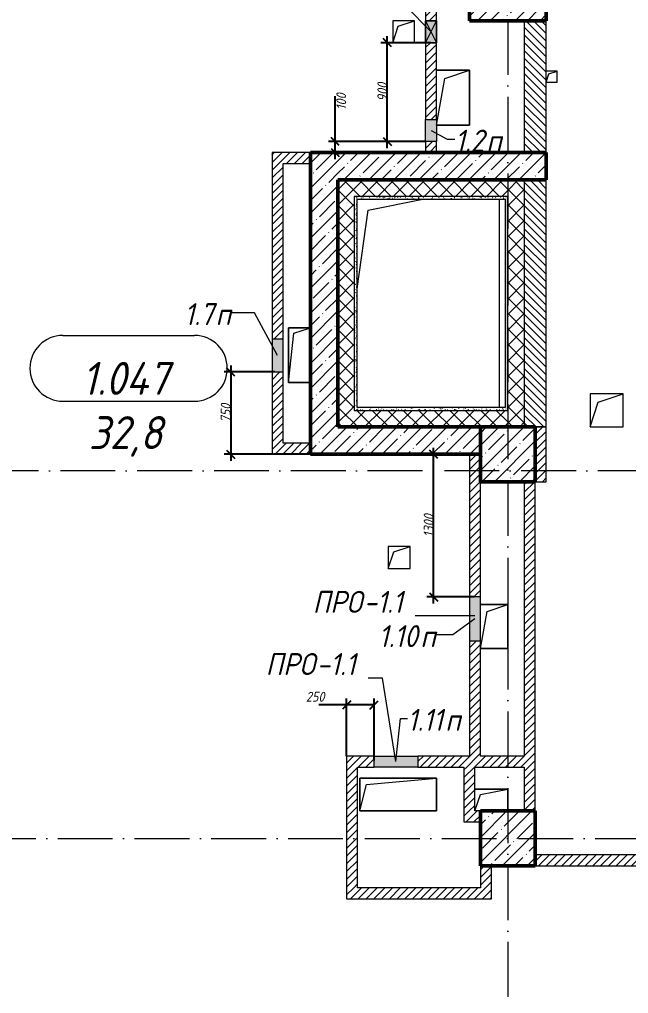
# Model space of a CAD drawing. Header units: millimetres. Extents: x -12989 to 629078, y -109036 to 555275.
# Drawn here: x 591710 to 597264, y 316409 to 325284 of the extents above; entities that cross this region are included whole.
import ezdxf

# ---------------------------------------------------------------- set-up
doc = ezdxf.new("R2010")
doc.units = ezdxf.units.MM
doc.linetypes.add('50_200_ШТРИХ_1Т_ш5_п1_п1_', pattern=[700, 500, -100, 0, -100])
for name, color, linetype, lineweight in [('A-____-____-DIMS', 7, 'Continuous', 9), ('A-DETL-GENF-OTLN', 7, 'Continuous', 9), ('A-FLOR-____-OTLN', 7, 'Continuous', 9), ('A-GENM-____-IDEN', 7, 'Continuous', 9), ('A-GENM-____-OTLN', 7, 'Continuous', 9), ('A-GLAZ-____-IDEN', 7, 'Continuous', 9), ('A-GLAZ-____-OTLN', 7, 'Continuous', 9), ('A-WALL-____-MCUT', 7, 'Continuous', 13), ('A-WALL-____-MCUT-1', 7, 'Continuous', 9), ('A-WALL-____-MCUT-2', 7, 'Continuous', 50), ('A-WALL-____-OTLN', 7, 'Continuous', 9), ('A-WALL-____-PATT-1', 7, 'Continuous', 9), ('A-WALL-FNSH-MCUT-1', 7, 'Continuous', 9), ('S-COLS-____-MCUT', 7, 'Continuous', 50), ('S-COLS-____-OTLN', 7, 'Continuous', 9), ('S-GRID-____-OTLN-1', 7, '50_200_ШТРИХ_1Т_ш5_п1_п1_', 9)]:
    doc.layers.add(name, color=color, linetype=linetype, lineweight=lineweight)
doc.layers.add('A-AREA-IDEN-1', color=7, linetype='Continuous', lineweight=9, true_color=0xaaaaaa)
doc.layers.add('A-WALL-____-PATT-2', color=7, linetype='Continuous', lineweight=9, true_color=0x787878)
doc.styles.add('ISOCPEUR_I', font='isocpeui.ttf', dxfattribs={"width": 0.9, "height": 2.5})
doc.styles.add('ISOCPEUR_I_11', font='isocpeui.ttf', dxfattribs={"width": 0.9, "height": 200})
doc.styles.add('ISOCPEUR_I_7', font='isocpeui.ttf', dxfattribs={"width": 0.9, "height": 90})
doc.dimstyles.new('ISO-1_8_0_9К_СРЕДНИЙ_Кладочные_1', dxfattribs={"dimscale": 304.8, "dimtxt": 89.638306, "dimasz": 0.246063, "dimexe": 0.19685, "dimexo": 0, "dimgap": 0, "dimtad": 1, "dimdec": 3, "dimrnd": 0.001, "dimdsep": 46, "dimtxsty": 'ISOCPEUR_I_7', "dimblk1": 'OBLIQUE', "dimblk2": 'OBLIQUE', "dimsah": 1, "dimcen": 0.09, "dimdle": 0.19685, "dimazin": 0, "dimtfac": 1, "dimtdec": 4, "dimtix": 1, "dimtmove": 0, "dimatfit": 3, "dimfxl": 1, "dimtvp": 1, "dimtolj": 1, "dimtzin": 0, "dimarcsym": 2})
doc.dimstyles.new('ISO-1_8_0_9К_СРЕДНИЙ_Кладочные_2', dxfattribs={"dimscale": 304.8, "dimtxt": 89.638306, "dimasz": 0.246063, "dimexe": 0.19685, "dimexo": 0, "dimgap": 0, "dimtad": 1, "dimdec": 3, "dimrnd": 0.001, "dimdsep": 46, "dimtxsty": 'ISOCPEUR_I_7', "dimblk1": 'OBLIQUE', "dimblk2": 'OBLIQUE', "dimsah": 1, "dimcen": 0.09, "dimdle": 0.19685, "dimazin": 0, "dimtfac": 1, "dimtdec": 4, "dimtix": 1, "dimtmove": 1, "dimatfit": 3, "dimfxl": 1, "dimtvp": 1, "dimtolj": 1, "dimtzin": 0, "dimarcsym": 2})
pattern_1 = [(45, (513013.31, 265891.49), (-35.35534, 35.35534), [])]
pattern_2 = [(45, (513013.31, 265891.49), (-114.04925, 114.04925), []), (45, (513127.36, 265891.49), (-114.04925, 114.04925), [201.612, -40.322, 3.353, -36.97])]
pattern_3 = [(135, (513013.31, 265891.49), (-35.35534, -35.35534), [])]
pattern_4 = [(0, (513013.31, 265891.492), (81.28, 20.32), [3.353, -57.607, 3.353, -57.607, -325.12]), (0, (513013.31, 265891.492), (81.28, 20.32), [-121.92, 3.353, -118.567, 3.353, -57.607, -142.24]), (0, (513013.31, 265891.492), (81.28, 20.32), [-304.8, 3.353, -37.287, 3.353, -98.247]), (120, (513043.79, 265901.652), (-58.2376362, 60.230545), [3.353, -57.607, 3.353, -57.607, -325.12]), (120, (513043.79, 265901.652), (-58.2376362, 60.230545), [-121.92, 3.353, -118.567, 3.353, -57.607, -142.24]), (120, (513043.79, 265901.652), (-58.2376362, 60.230545), [-304.8, 3.353, -37.287, 3.353, -98.247]), (240, (513053.95, 265942.292), (-23.0423638, -80.550545), [3.353, -57.607, 3.353, -57.607, -325.12]), (240, (513053.95, 265942.292), (-23.0423638, -80.550545), [-121.92, 3.353, -118.567, 3.353, -57.607, -142.24]), (240, (513053.95, 265942.292), (-23.0423638, -80.550545), [-304.8, 3.353, -37.287, 3.353, -98.247])]
pattern_5 = [(45, (513013.31, 265891.49), (-70.71068, 70.71068), []), (135, (513013.31, 265891.49), (-70.71068, -70.71068), [])]

# ---------------------------------------------------------------- blocks, each defined once
blk = doc.blocks.new('BSC_Колонна _Прямоугольная - 500х500-V41-АР1_План отверстий 1 этажа в осях 1-64_Ю-ЯЯ')
at = {"layer": 'S-COLS-____-OTLN'}
h = blk.add_hatch(dxfattribs=at)
h.set_pattern_fill('FP_48', color=256, style=0, pattern_type=2)
h.set_pattern_definition([(45, (-83150, -51931.04), (-114.04925, 114.04925), []), (45, (-83035.95, -51931.04), (-114.04925, 114.04925), [201.613, -40.323, 3.353, -36.97])])
h.paths.add_polyline_path([(-250, -250), (250, -250), (250, 250), (-250, 250)], flags=0)
at = {"layer": 'S-COLS-____-MCUT'}
for p, q in [((250, 250), (-250, 250)), ((-250, 250), (-250, -250)), ((250, -250), (250, 250)), ((-250, -250), (250, -250))]:
    blk.add_line(p, q, dxfattribs=at)
blk = doc.blocks.new('BSC_Колонна _Прямоугольная - 500х500-V42-АР1_План отверстий 1 этажа в осях 1-64_Ю-ЯЯ')
at = {"layer": 'S-COLS-____-OTLN'}
h = blk.add_hatch(dxfattribs=at)
h.set_pattern_fill('FP_49', color=256, style=0, pattern_type=2)
h.set_pattern_definition([(45, (-83150, -55431.04), (-114.04925, 114.04925), []), (45, (-83035.95, -55431.04), (-114.04925, 114.04925), [201.613, -40.323, 3.353, -36.97])])
h.paths.add_polyline_path([(-250, -250), (250, -250), (250, 250), (-250, 250), (-250, 178.3)], flags=0)
at = {"layer": 'S-COLS-____-MCUT'}
for p, q in [((250, 250), (-250, 250)), ((-250, 250), (-250, -250)), ((250, -250), (250, 250)), ((-250, -250), (250, -250))]:
    blk.add_line(p, q, dxfattribs=at)
blk = doc.blocks.new('BSC_Колонна _Прямоугольная - 500х700-V149-АР1_План отверстий 1 этажа в осях 1-64_Ю-ЯЯ')
at = {"layer": 'S-COLS-____-OTLN'}
h = blk.add_hatch(dxfattribs=at)
h.set_pattern_fill('FP_161', color=256, style=0, pattern_type=2)
h.set_pattern_definition([(315, (-59631.04, 83150), (114.04925, 114.04925), []), (315, (-59631.04, 83035.95), (114.04925, 114.04925), [201.613, -40.323, 3.353, -36.97])])
h.paths.add_polyline_path([(-250, 350), (-250, -350), (250, -350), (250, 350)], flags=0)
at = {"layer": 'S-COLS-____-MCUT'}
for p, q in [((250, 350), (-250, 350)), ((-250, 350), (-250, -350)), ((250, -350), (250, 350)), ((-250, -350), (250, -350))]:
    blk.add_line(p, q, dxfattribs=at)
blk = doc.blocks.new('AR_Отверстие Ниша - Лючок-32403755-АР1_План отверстий 1 этажа в осях 1-64_Ю-ЯЯ')
at = {"layer": 'A-GLAZ-____-OTLN'}
blk.add_hatch(color=256, dxfattribs=at).paths.add_polyline_path([(150, -50), (150, 50), (-150, 50), (-150, -50)], flags=0)
for p, q in [((150, 50), (-150, 50)), ((-150, 50), (-150, -50)), ((150, -50), (150, 50)), ((-150, -50), (150, -50))]:
    blk.add_line(p, q, dxfattribs=at)
blk = doc.blocks.new('AR_Отверстие Ниша - Лючок-V175-АР1_План отверстий 1 этажа в осях 1-64_Ю-ЯЯ')
at = {"layer": 'A-GLAZ-____-OTLN'}
blk.add_hatch(color=256, dxfattribs=at).paths.add_polyline_path([(-100, -50), (100, -50), (100, 50), (-100, 50)], flags=0)
for p, q in [((-100, 50), (100, 50)), ((-100, -50), (-100, 50)), ((100, 50), (100, -50)), ((100, -50), (-100, -50))]:
    blk.add_line(p, q, dxfattribs=at)
blk = doc.blocks.new('AR_Отверстие Ниша - Лючок-32403806-АР1_План отверстий 1 этажа в осях 1-64_Ю-ЯЯ')
at = {"layer": 'A-GLAZ-____-OTLN'}
blk.add_hatch(color=256, dxfattribs=at).paths.add_polyline_path([(200, -50), (200, 50), (-200, 50), (-200, -50), (-63.8, -50)], flags=0)
for p, q in [((200, 50), (-200, 50)), ((-200, 50), (-200, -50)), ((200, -50), (200, 50)), ((-200, -50), (200, -50))]:
    blk.add_line(p, q, dxfattribs=at)
blk = doc.blocks.new('AR_Отверстие Ниша - Лючок-32403836-АР1_План отверстий 1 этажа в осях 1-64_Ю-ЯЯ')
at = {"layer": 'A-GLAZ-____-OTLN'}
blk.add_hatch(color=256, dxfattribs=at).paths.add_polyline_path([(200, -50), (200, 50), (-200, 50), (-200, -50)], flags=0)
for p, q in [((-200, 50), (200, 50)), ((-200, -50), (-200, 50)), ((200, 50), (200, -50)), ((200, -50), (-200, -50))]:
    blk.add_line(p, q, dxfattribs=at)
blk = doc.blocks.new('AR_Отверстие прямоугольное _в стене_ - AR_Отверстие прямоугольное _в стене__ВК-32402986-АР1_План отверстий 1 этажа в осях 1-64_Ю-ЯЯ')
at = {"layer": 'A-GLAZ-____-OTLN'}
blk.add_hatch(color=256, dxfattribs=at).paths.add_polyline_path([(-100, -50), (100, -50), (100, 50), (-100, 50)], flags=0)
at = {"layer": 'A-DETL-GENF-OTLN'}
for p, q in [((-100, -50), (-100, 50)), ((-100, 50), (100, 50)), ((100, 50), (-100, -50)), ((-100, 50), (100, -50)), ((100, 50), (-100, 50)), ((-100, 50), (-100, -50)), ((100, 50), (100, -50)), ((100, -50), (100, 50)), ((100, -50), (-100, -50)), ((-100, -50), (100, -50))]:
    blk.add_line(p, q, dxfattribs=at)
blk = doc.blocks.new('AR_Отверстие прямоугольное _в плите_ - AR_Отверстие прямоугольное _в плите_-30459204-АР1_План отверстий 1 этажа в осях 1-64_Ю-ЯЯ')
at = {"layer": 'A-GENM-____-OTLN'}
for p, q in [((125, 200), (-125, 200)), ((-62.5, 137.5), (125, 200)), ((125, -200), (125, 200)), ((-125, -200), (-62.5, 137.5)), ((-125, -200), (125, -200))]:
    blk.add_line(p, q, dxfattribs=at)
blk = doc.blocks.new('AR_Отверстие прямоугольное _в плите_ - AR_Отверстие прямоугольное _в плите_-30229458-АР1_План отверстий 1 этажа в осях 1-64_Ю-ЯЯ')
at = {"layer": 'A-GENM-____-OTLN'}
for p, q in [((100, 250), (-100, 250)), ((-100, 250), (-100, -250)), ((-100, -250), (-50, 200)), ((-50, 200), (100, 250)), ((-100, -250), (100, -250))]:
    blk.add_line(p, q, dxfattribs=at)
blk = doc.blocks.new('AR_Отверстие прямоугольное _в плите_ - AR_Отверстие прямоугольное _в плите_-30459333-АР1_План отверстий 1 этажа в осях 1-64_Ю-ЯЯ')
at = {"layer": 'A-GENM-____-OTLN'}
for p, q in [((150, 250), (-150, 250)), ((-75, 175), (150, 250)), ((150, -250), (150, 250)), ((-150, -250), (-75, 175)), ((-150, -250), (150, -250))]:
    blk.add_line(p, q, dxfattribs=at)
blk = doc.blocks.new('AR_Отверстие прямоугольное _в плите_ - AR_Отверстие прямоугольное _в плите_-30459689-АР1_План отверстий 1 этажа в осях 1-64_Ю-ЯЯ')
at = {"layer": 'A-GENM-____-OTLN'}
for p, q in [((150, 150), (-150, 150)), ((-150, 150), (-150, -150)), ((-75, 75), (150, 150)), ((150, -150), (150, 150)), ((-150, -150), (-75, 75)), ((-150, -150), (150, -150))]:
    blk.add_line(p, q, dxfattribs=at)
blk = doc.blocks.new('AR_Отверстие прямоугольное _в плите_ - AR_Отверстие прямоугольное _в плите_-30459597-АР1_План отверстий 1 этажа в осях 1-64_Ю-ЯЯ')
at = {"layer": 'A-GENM-____-OTLN'}
for p, q in [((100, 100), (-100, 100)), ((-100, 100), (-100, -100)), ((-50, 50), (100, 100)), ((100, -100), (100, 100)), ((-100, -100), (-50, 50)), ((-100, -100), (100, -100))]:
    blk.add_line(p, q, dxfattribs=at)
blk = doc.blocks.new('AR_Отверстие прямоугольное _в плите_ - AR_Отверстие прямоугольное _в плите_-30459430-АР1_План отверстий 1 этажа в осях 1-64_Ю-ЯЯ')
at = {"layer": 'A-GENM-____-OTLN'}
for p, q in [((350, 150), (-350, 150)), ((-350, 150), (-350, -150)), ((-350, -150), (-290, 90)), ((-290, 90), (350, 150)), ((350, -150), (350, 150)), ((-350, -150), (350, -150))]:
    blk.add_line(p, q, dxfattribs=at)
blk = doc.blocks.new('AR_Отверстие прямоугольное _в плите_ - AR_Отверстие прямоугольное _в плите_-30459871-АР1_План отверстий 1 этажа в осях 1-64_Ю-ЯЯ')
at = {"layer": 'A-GENM-____-OTLN'}
for p, q in [((50, 50), (-50, 50)), ((-50, -50), (-25, 25)), ((-25, 25), (50, 50)), ((50, -50), (50, 50)), ((-50, -50), (50, -50))]:
    blk.add_line(p, q, dxfattribs=at)
blk = doc.blocks.new('AR_Отверстие прямоугольное _в плите_ - AR_Отверстие прямоугольное _в плите_-30552518-АР1_План отверстий 1 этажа в осях 1-64_Ю-ЯЯ')
at = {"layer": 'A-GENM-____-OTLN'}
for p, q in [((-550, 850), (-50, 950)), ((-650, 131.8), (-550, 850))]:
    blk.add_line(p, q, dxfattribs=at)
blk = doc.blocks.new('AR_Отверстие прямоугольное _в плите_ - AR_Отверстие прямоугольное _в плите_-V240-АР1_План отверстий 1 этажа в осях 1-64_Ю-ЯЯ')
at = {"layer": 'A-GENM-____-OTLN'}
for p, q in [((150, 100), (-150, 100)), ((-100, 50), (150, 100)), ((150, -100), (150, 100)), ((-150, -100), (-100, 50))]:
    blk.add_line(p, q, dxfattribs=at)
blk = doc.blocks.new('_Oblique')
at = {"color": 0, "linetype": 'ByBlock', "lineweight": -2}
blk.add_line((-0.5, -0.5), (0.5, 0.5), dxfattribs=at)
blk = doc.blocks.new('*D5577')
at = {"layer": 'A-____-____-DIMS', "color": 0, "lineweight": -2, "transparency": 16777216}
for p, q in [((594693.3, 318572.5), (594693.3, 319098.1)), ((594943.3, 318531.6), (594943.3, 319098.1)), ((594693.3, 319038.1), (594440.6, 319038.1)), ((594943.3, 319038.1), (594633.3, 319038.1))]:
    blk.add_line(p, q, dxfattribs=at)
at = {"layer": 'Defpoints', "color": 0, "transparency": 16777216}
for p in [(594943.3, 319038.1), (594693.3, 318572.5), (594943.3, 318531.6)]:
    blk.add_point(p, dxfattribs=at)
at = {"layer": 'A-____-____-DIMS', "color": 0, "lineweight": -2, "transparency": 16777216, "xscale": 75, "yscale": 75, "zscale": 75, "rotation": 180}
blk.add_blockref('_Oblique', (594693.3, 319038.1), dxfattribs=at)
at = {"layer": 'A-____-____-DIMS', "color": 0, "lineweight": -2, "transparency": 16777216, "xscale": 75, "yscale": 75, "zscale": 75}
blk.add_blockref('_Oblique', (594943.3, 319038.1), dxfattribs=at)
at = {"layer": 'A-____-____-DIMS', "color": 0, "transparency": 16777216, "insert": (594321.9, 319158.1), "char_height": 90, "width": 409.578, "attachment_point": 1, "line_spacing_factor": 1.149209, "style": 'ISOCPEUR_I_7'}
blk.add_mtext('\\A1;250', dxfattribs=at)
blk = doc.blocks.new('*D5578')
at = {"layer": 'A-____-____-DIMS', "color": 0, "lineweight": -2, "transparency": 16777216}
for p, q in [((595486, 319962.5), (595486, 321382.5)), ((595913.3, 321322.5), (595426, 321322.5)), ((595860.3, 320022.5), (595426, 320022.5))]:
    blk.add_line(p, q, dxfattribs=at)
at = {"layer": 'Defpoints', "color": 0, "transparency": 16777216}
for p in [(595486, 321322.5), (595913.3, 321322.5), (595860.3, 320022.5)]:
    blk.add_point(p, dxfattribs=at)
at = {"layer": 'A-____-____-DIMS', "color": 0, "lineweight": -2, "transparency": 16777216, "xscale": 75, "yscale": 75, "zscale": 75}
for p, rotation in [((595486, 321322.5), 90), ((595486, 320022.5), 270)]:
    blk.add_blockref('_Oblique', p, dxfattribs=dict(at, rotation=rotation))
at = {"layer": 'A-____-____-DIMS', "color": 0, "transparency": 16777216, "insert": (595441, 320672.5), "char_height": 90, "width": 504.733, "attachment_point": 5, "rotation": 90, "style": 'ISOCPEUR_I_7'}
blk.add_mtext('\\A1;1300', dxfattribs=at)
blk = doc.blocks.new('*D5579')
at = {"layer": 'A-____-____-DIMS', "color": 0, "lineweight": -2, "transparency": 16777216}
for p, q in [((593636.4, 322132.5), (593636.4, 321262.5)), ((594039.8, 322072.5), (593576.4, 322072.5)), ((594363.3, 321322.5), (593576.4, 321322.5))]:
    blk.add_line(p, q, dxfattribs=at)
at = {"layer": 'Defpoints', "color": 0, "transparency": 16777216}
for p in [(594039.8, 322072.5), (593636.4, 321322.5), (594363.3, 321322.5)]:
    blk.add_point(p, dxfattribs=at)
at = {"layer": 'A-____-____-DIMS', "color": 0, "lineweight": -2, "transparency": 16777216, "xscale": 75, "yscale": 75, "zscale": 75}
for p, rotation in [((593636.4, 322072.5), 90), ((593636.4, 321322.5), 270)]:
    blk.add_blockref('_Oblique', p, dxfattribs=dict(at, rotation=rotation))
at = {"layer": 'A-____-____-DIMS', "color": 0, "transparency": 16777216, "insert": (593590.9, 321697.5), "char_height": 90, "width": 409.578, "attachment_point": 5, "rotation": 90, "style": 'ISOCPEUR_I_7'}
blk.add_mtext('\\A1;750', dxfattribs=at)
blk = doc.blocks.new('*D5580')
at = {"layer": 'A-____-____-DIMS', "color": 0, "lineweight": -2, "transparency": 16777216}
for p, q in [((594589.2, 324172.5), (594589.2, 324584)), ((595410.3, 324172.5), (594529.2, 324172.5)), ((594589.2, 324012.5), (594589.2, 324172.5)), ((595413.3, 324072.5), (594529.2, 324072.5))]:
    blk.add_line(p, q, dxfattribs=at)
at = {"layer": 'Defpoints', "color": 0, "transparency": 16777216}
for p in [(594589.2, 324172.5), (595410.3, 324172.5), (595413.3, 324072.5)]:
    blk.add_point(p, dxfattribs=at)
at = {"layer": 'A-____-____-DIMS', "color": 0, "lineweight": -2, "transparency": 16777216, "xscale": 75, "yscale": 75, "zscale": 75}
for p, rotation in [((594589.2, 324172.5), 90), ((594589.2, 324072.5), 270)]:
    blk.add_blockref('_Oblique', p, dxfattribs=dict(at, rotation=rotation))
at = {"layer": 'A-____-____-DIMS', "color": 0, "transparency": 16777216, "insert": (594599.3, 324459.9), "char_height": 90, "width": 368.207, "attachment_point": 1, "rotation": 90, "line_spacing_factor": 1.149209, "style": 'ISOCPEUR_I_7'}
blk.add_mtext('\\A1;100', dxfattribs=at)
blk = doc.blocks.new('*D5581')
at = {"layer": 'A-____-____-DIMS', "color": 0, "lineweight": -2, "transparency": 16777216}
for p, q in [((595063.9, 324112.5), (595063.9, 325132.5)), ((595461.3, 325072.5), (595003.9, 325072.5)), ((595410.3, 324172.5), (595003.9, 324172.5))]:
    blk.add_line(p, q, dxfattribs=at)
at = {"layer": 'Defpoints', "color": 0, "transparency": 16777216}
for p in [(595063.9, 325072.5), (595461.3, 325072.5), (595410.3, 324172.5)]:
    blk.add_point(p, dxfattribs=at)
at = {"layer": 'A-____-____-DIMS', "color": 0, "lineweight": -2, "transparency": 16777216, "xscale": 75, "yscale": 75, "zscale": 75}
for p, rotation in [((595063.9, 325072.5), 90), ((595063.9, 324172.5), 270)]:
    blk.add_blockref('_Oblique', p, dxfattribs=dict(at, rotation=rotation))
at = {"layer": 'A-____-____-DIMS', "color": 0, "transparency": 16777216, "insert": (595018.9, 324622.5), "char_height": 90, "width": 409.578, "attachment_point": 5, "rotation": 90, "style": 'ISOCPEUR_I_7'}
blk.add_mtext('\\A1;900', dxfattribs=at)
blk = doc.blocks.new('AAR_СКБ_Марка_помещения_1_5 ммп - Номер _ Площадь-27962135-АИ_План этажа_Стены_1')
at = {"layer": 'A-AREA-IDEN-1'}
for p, q in [((-2.987, 3), (3.013, 3)), ((-2.987, 0), (3.013, 0))]:
    blk.add_line(p, q, dxfattribs=at)
for centre, start, end in [((-2.987, 1.5), 90, 270), ((3.013, 1.5), 270, 90)]:
    blk.add_arc(centre, 1.5, start, end, dxfattribs=at)

msp = doc.modelspace()

# ---------------------------------------------------------------- hatches: boundary and pattern name
at = {"layer": 'A-WALL-____-PATT-1'}
h = msp.add_hatch(dxfattribs=at)
h.set_pattern_fill('FP_5', color=256, style=0, pattern_type=2)
h.set_pattern_definition(pattern_1)
h.paths.add_polyline_path([(595513.3109, 324072.5335), (595513.3109, 324172.5335), (595413.3109, 324172.5335), (595413.3109, 324072.5335)], flags=0)
h.paths.add_polyline_path([(595413.3109, 324372.5335), (595513.3109, 324372.5335), (595513.3109, 325072.5335), (595413.3109, 325072.5335), (595413.3109, 324729.8346)], flags=0)
h.paths.add_polyline_path([(595413.3109, 325272.5335), (595513.3109, 325272.5335), (595513.3109, 325987.5335), (595413.3109, 325987.5335)], flags=0)
h = msp.add_hatch(dxfattribs=at)
h.set_pattern_fill('FP_6', color=256, style=0, pattern_type=2)
h.set_pattern_definition(pattern_3)
h.paths.add_polyline_path([(596513.3109, 324072.5335), (596513.3109, 325272.186), (596313.3109, 325272.186), (596313.3109, 324072.5335)], flags=0)
h = msp.add_hatch(dxfattribs=at)
h.set_pattern_fill('FP_5', color=256, style=0, pattern_type=2)
h.set_pattern_definition(pattern_1)
h.paths.add_polyline_path([(594013.3109, 321422.5335), (594113.3109, 321422.5335), (594113.3109, 322072.5335), (594013.3109, 322072.5335)], flags=0)
h.paths.add_polyline_path([(594113.3109, 322372.5335), (594113.3109, 324072.5335), (594013.3109, 324072.5335), (594013.3109, 322372.5335), (594050.5658, 322372.5335)], flags=0)
h = msp.add_hatch(dxfattribs=at)
h.set_pattern_fill('FP_5', color=256, style=0, pattern_type=2)
h.set_pattern_definition(pattern_1)
h.paths.add_polyline_path([(594363.3109, 323972.5335), (594363.3109, 324072.5335), (594113.3109, 324072.5335), (594113.3109, 323972.5335), (594302.9329, 323972.5335)], flags=0)
h = msp.add_hatch(dxfattribs=at)
h.set_pattern_fill('FP_13', color=256, style=0, pattern_type=2)
h.set_pattern_definition(pattern_2)
h.paths.add_polyline_path([(594613.3109, 321322.5335), (594613.3109, 324072.5335), (594363.3109, 324072.5335), (594363.3109, 321322.5335)], flags=0)
h = msp.add_hatch(dxfattribs=at)
h.set_pattern_fill('FP_13', color=256, style=0, pattern_type=2)
h.set_pattern_definition(pattern_2)
h.paths.add_polyline_path([(594613.3109, 323822.5335), (596513.3109, 323822.5335), (596513.3109, 324072.5335), (594613.3109, 324072.5335)], flags=0)
h = msp.add_hatch(dxfattribs=at)
h.set_pattern_fill('FP_1', color=256, style=0, pattern_type=2)
h.set_pattern_definition(pattern_5)
h.paths.add_polyline_path([(594613.3109, 321722.5335), (594763.3109, 321722.5335), (594763.3109, 323822.5335), (594613.3109, 323822.5335), (594613.3109, 321747.5335)], flags=0)
h = msp.add_hatch(dxfattribs=at)
h.set_pattern_fill('FP_1', color=256, style=0, pattern_type=2)
h.set_pattern_definition(pattern_5)
h.paths.add_polyline_path([(596163.3109, 323672.5335), (596163.3109, 323822.5335), (594763.3109, 323822.5335), (594763.3109, 323672.5335), (596138.3109, 323672.5335)], flags=0)
h = msp.add_hatch(dxfattribs=at)
h.set_pattern_fill('FP_1', color=256, style=0, pattern_type=2)
h.set_pattern_definition(pattern_5)
h.paths.add_polyline_path([(596163.3109, 321572.5335), (596313.3109, 321572.5335), (596313.3109, 323822.5335), (596163.3109, 323822.5335), (596163.3109, 321722.5335)], flags=0)
h = msp.add_hatch(dxfattribs=at)
h.set_pattern_fill('FP_6', color=256, style=0, pattern_type=2)
h.set_pattern_definition(pattern_3)
h.paths.add_polyline_path([(596413.3109, 321572.186), (596513.3109, 321572.186), (596513.3109, 323822.5335), (596313.3109, 323822.5335), (596313.3109, 321572.5335), (596413.3109, 321572.5335)], flags=0)
h = msp.add_hatch(dxfattribs=at)
h.set_pattern_fill('FP_1', color=256, style=0, pattern_type=2)
h.set_pattern_definition(pattern_5)
h.paths.add_polyline_path([(596070.4335, 321572.5335), (596163.3109, 321572.5335), (596163.3109, 321722.5335), (594613.3109, 321722.5335), (594613.3109, 321572.5335), (595913.3109, 321572.5335)], flags=0)
h = msp.add_hatch(dxfattribs=at)
h.set_pattern_fill('FP_13', color=256, style=0, pattern_type=2)
h.set_pattern_definition(pattern_2)
h.paths.add_polyline_path([(595913.3109, 321322.5335), (595913.3109, 321572.5335), (594613.3109, 321572.5335), (594613.3109, 321322.5335)], flags=0)
h = msp.add_hatch(dxfattribs=at)
h.set_pattern_fill('FP_5', color=256, style=0, pattern_type=2)
h.set_pattern_definition(pattern_1)
h.paths.add_polyline_path([(596513.3109, 321072.5335), (596513.3109, 321572.5335), (596413.3109, 321572.5335), (596413.3109, 321072.5335)], flags=0)
h = msp.add_hatch(dxfattribs=at)
h.set_pattern_fill('FP_5', color=256, style=0, pattern_type=2)
h.set_pattern_definition(pattern_1)
h.paths.add_polyline_path([(594363.4097, 321322.5335), (594363.4097, 321422.5335), (594013.3109, 321422.5335), (594013.3109, 321322.5335), (594302.9329, 321322.5335)], flags=0)
h = msp.add_hatch(dxfattribs=at)
h.set_pattern_fill('FP_5', color=256, style=0, pattern_type=2)
h.set_pattern_definition(pattern_1)
h.paths.add_polyline_path([(595913.3109, 318572.5335), (595913.3109, 319622.5335), (595813.3109, 319622.5335), (595813.3109, 318572.5335)], flags=0)
h.paths.add_polyline_path([(595913.3109, 320022.5335), (595913.3109, 321322.5335), (595813.3109, 321322.5335), (595813.3109, 320022.5335)], flags=0)
h = msp.add_hatch(dxfattribs=at)
h.set_pattern_fill('FP_5', color=256, style=0, pattern_type=2)
h.set_pattern_definition(pattern_1)
h.paths.add_polyline_path([(596413.3109, 318072.5335), (596413.3109, 321072.5335), (596313.3109, 321072.5335), (596313.3109, 318072.5335)], flags=0)
h = msp.add_hatch(dxfattribs=at)
h.set_pattern_fill('FP_5', color=256, style=0, pattern_type=2)
h.set_pattern_definition(pattern_1)
h.paths.add_polyline_path([(594693.3109, 317372.5335), (594793.3109, 317372.5335), (594793.3109, 318572.5335), (594693.3109, 318572.5335), (594693.3109, 318271.8941)], flags=0)
h = msp.add_hatch(dxfattribs=at)
h.set_pattern_fill('FP_5', color=256, style=0, pattern_type=2)
h.set_pattern_definition(pattern_1)
h.paths.add_polyline_path([(594793.3109, 318472.5335), (594943.3109, 318472.5335), (594943.3109, 318572.5335), (594793.3109, 318572.5335)], flags=0)
h.paths.add_polyline_path([(596070.4335, 318472.5335), (596313.3109, 318472.5335), (596313.3109, 318572.5335), (595343.3109, 318572.5335), (595343.3109, 318472.5335), (595863.3109, 318472.5335)], flags=0)
h = msp.add_hatch(dxfattribs=at)
h.set_pattern_fill('FP_5', color=256, style=0, pattern_type=2)
h.set_pattern_definition(pattern_1)
h.paths.add_polyline_path([(595863.3109, 318072.5335), (595863.3109, 318472.5335), (595763.3109, 318472.5335), (595763.3109, 318072.5335)], flags=0)
h = msp.add_hatch(dxfattribs=at)
h.set_pattern_fill('FP_5', color=256, style=0, pattern_type=2)
h.set_pattern_definition(pattern_1)
h.paths.add_polyline_path([(595763.3109, 317972.5335), (595913.3109, 317972.5335), (595913.3109, 318072.5335), (595763.3109, 318072.5335)], flags=0)
h = msp.add_hatch(dxfattribs=at)
h.set_pattern_fill('FP_5', color=256, style=0, pattern_type=2)
h.set_pattern_definition(pattern_1)
h.paths.add_polyline_path([(600278.3109, 317572.5335), (600278.3109, 317672.5335), (599908.3109, 317672.5335), (599908.3109, 317572.5335)], flags=0)
h.paths.add_polyline_path([(599458.3109, 317572.5335), (599458.3109, 317672.5335), (599228.3109, 317672.5335), (599228.3109, 317669.5335), (599181.3109, 317669.5335), (599181.3109, 317575.5335), (599228.3109, 317575.5335), (599228.3109, 317572.5335)], flags=0)
h.paths.add_polyline_path([(598028.3109, 317572.5335), (598028.3609, 317575.5335), (598075.3109, 317575.5335), (598075.3109, 317669.5335), (598028.3109, 317669.5335), (598028.3109, 317672.5335), (597828.3109, 317672.5335), (597828.3109, 317669.5335), (597781.3109, 317669.5335), (597781.3109, 317575.5335), (597828.3109, 317575.5335), (597828.3109, 317572.5335), (597837.9342, 317572.5335)], flags=0)
h.paths.add_polyline_path([(596413.3109, 317572.5335), (597778.3109, 317572.5335), (597778.3109, 317672.5335), (596413.3109, 317672.5335), (596413.3109, 317575.5335)], flags=0)
h = msp.add_hatch(dxfattribs=at)
h.set_pattern_fill('FP_5', color=256, style=0, pattern_type=2)
h.set_pattern_definition(pattern_1)
h.paths.add_polyline_path([(596013.3109, 317272.5335), (596013.3109, 317572.5335), (595913.3109, 317572.5335), (595913.3109, 317272.5335)], flags=0)
h = msp.add_hatch(dxfattribs=at)
h.set_pattern_fill('FP_5', color=256, style=0, pattern_type=2)
h.set_pattern_definition(pattern_1)
h.paths.add_polyline_path([(595913.3109, 317272.5335), (595913.3109, 317372.5335), (594693.3109, 317372.5335), (594693.3109, 317272.5335)], flags=0)
at = {"layer": 'A-WALL-____-PATT-2'}
h = msp.add_hatch(dxfattribs=at)
h.set_pattern_fill('FP_185', color=256, style=0, pattern_type=2)
h.set_pattern_definition(pattern_4)
h.paths.add_polyline_path([(594788.3109, 321747.5335), (594788.3109, 323672.5335), (594763.3109, 323672.5335), (594763.3109, 321747.5335)], flags=0)
h = msp.add_hatch(dxfattribs=at)
h.set_pattern_fill('FP_185', color=256, style=0, pattern_type=2)
h.set_pattern_definition(pattern_4)
h.paths.add_polyline_path([(596138.3109, 323647.5335), (596138.3109, 323672.5335), (594788.3109, 323672.5335), (594788.3109, 323647.5335), (596070.4335, 323647.5335)], flags=0)
h = msp.add_hatch(dxfattribs=at)
h.set_pattern_fill('FP_185', color=256, style=0, pattern_type=2)
h.set_pattern_definition(pattern_4)
h.paths.add_polyline_path([(596163.3109, 321722.5335), (596163.3109, 323672.5335), (596138.3109, 323672.5335), (596138.3109, 321722.5335)], flags=0)
h = msp.add_hatch(dxfattribs=at)
h.set_pattern_fill('FP_185', color=256, style=0, pattern_type=2)
h.set_pattern_definition(pattern_4)
h.paths.add_polyline_path([(596138.3109, 321722.5335), (596138.3109, 321747.5335), (594763.3109, 321747.5335), (594763.3109, 321722.5335), (596070.4335, 321722.5335)], flags=0)

# ---------------------------------------------------------------- linework, layer by layer
at = {"layer": 'A-FLOR-____-OTLN'}
for p, q in [((595513.3109, 324822.5335), (595813.3109, 324822.5335)), ((595813.3109, 324822.5335), (595813.3109, 324322.5335)), ((595813.3109, 324322.5335), (595513.3109, 324322.5335)), ((594163.3109, 322475.4092), (594363.3109, 322475.4092)), ((594163.3109, 321975.4092), (594163.3109, 322475.4092)), ((594363.3109, 321975.4092), (594163.3109, 321975.4092)), ((595913.3109, 319952.3002), (596163.3109, 319952.3002)), ((596163.3109, 319952.3002), (596163.3109, 319552.3002)), ((596163.3109, 319552.3002), (595913.3109, 319552.3002)), ((594813.3109, 318372.5335), (595513.3109, 318372.5335)), ((594813.3109, 318072.5335), (594813.3109, 318372.5335)), ((595513.3109, 318372.5335), (595513.3109, 318072.5335)), ((595863.3109, 318272.5335), (596163.3109, 318272.5335)), ((596163.3109, 318272.5335), (596163.3109, 318072.5335)), ((595513.3109, 318072.5335), (594813.3109, 318072.5335))]:
    msp.add_line(p, q, dxfattribs=at)
at = {"layer": 'A-GENM-____-IDEN'}
for p, q in [((595863.3109, 319850.3541), (595319.1987, 319850.3541)), ((595020.0198, 319283.77), (594890.1854, 319283.77)), ((595143.3109, 318522.5335), (595020.0198, 319283.77))]:
    msp.add_line(p, q, dxfattribs=at)
at = {"layer": 'A-GLAZ-____-IDEN'}
for p, q in [((595463.3109, 325172.5335), (595230.7109, 325408.0742)), ((595463.3109, 324272.5335), (595609.8576, 324192.5335)), ((595609.8576, 324192.5335), (595681.2568, 324192.5335)), ((593852.8352, 322611.9538), (593642.3595, 322611.9538)), ((594063.3109, 322222.5335), (593852.8352, 322611.9538)), ((595863.3109, 319822.5335), (595662.5391, 319678.2211)), ((595662.5391, 319678.2211), (595509.4682, 319678.2211)), ((595143.3109, 318522.5335), (595183.3109, 318915.4588)), ((595183.3109, 318915.4588), (595247.7276, 318915.4588))]:
    msp.add_line(p, q, dxfattribs=at)
at = {"layer": 'A-WALL-____-MCUT'}
for p, q in [((596313.3109, 325272.186), (596313.3109, 324072.5335)), ((596513.3109, 325272.186), (596313.3109, 325272.186)), ((596513.3109, 324072.5335), (596513.3109, 325272.186)), ((596313.3109, 323822.5335), (596313.3109, 321572.5335)), ((596513.3109, 321572.186), (596513.3109, 323822.5335)), ((596413.3109, 321572.186), (596513.3109, 321572.186))]:
    msp.add_line(p, q, dxfattribs=at)
at = {"layer": 'A-WALL-____-MCUT-1'}
for p, q in [((594763.3109, 323672.5335), (594763.3109, 321722.5335)), ((596163.3109, 323672.5335), (594763.3109, 323672.5335)), ((596163.3109, 321722.5335), (596163.3109, 323672.5335)), ((594763.3109, 321722.5335), (596163.3109, 321722.5335)), ((595913.3109, 321572.5335), (595913.3109, 321572.5335))]:
    msp.add_line(p, q, dxfattribs=at)
at = {"layer": 'A-WALL-____-MCUT-2'}
for p, q in [((594363.3109, 324072.5335), (594363.3109, 321322.5335)), ((596513.3109, 324072.5335), (594363.3109, 324072.5335)), ((596513.3109, 323822.5335), (596513.3109, 324072.5335)), ((594613.3109, 321572.5335), (594613.3109, 323822.5335)), ((594613.3109, 323822.5335), (596513.3109, 323822.5335)), ((595913.3109, 321572.5335), (594613.3109, 321572.5335)), ((594363.3109, 321322.5335), (595913.3109, 321322.5335))]:
    msp.add_line(p, q, dxfattribs=at)
at = {"layer": 'A-WALL-____-OTLN'}
msp.add_line((596088.3109, 321747.5335), (596088.3109, 323647.5335), dxfattribs=at)
at = {"layer": 'A-WALL-FNSH-MCUT-1'}
for p, q in [((595513.3109, 325272.5335), (595513.3109, 326087.5335)), ((595413.3109, 325987.5335), (595413.3109, 325272.5335)), ((595413.3109, 325072.5335), (595413.3109, 324372.5335)), ((595513.3109, 324372.5335), (595513.3109, 325072.5335)), ((595413.3109, 324172.5335), (595413.3109, 324072.5335)), ((595513.3109, 324072.5335), (595513.3109, 324172.5335)), ((594013.3109, 324072.5335), (594013.3109, 322372.5335)), ((594363.3109, 324072.5335), (594013.3109, 324072.5335)), ((594113.3109, 322372.5335), (594113.3109, 323972.5335)), ((594113.3109, 323972.5335), (594363.3109, 323972.5335)), ((594788.3109, 321747.5335), (594788.3109, 323647.5335)), ((594788.3109, 323647.5335), (596138.3109, 323647.5335)), ((596138.3109, 323647.5335), (596138.3109, 321747.5335)), ((594013.3109, 322072.5335), (594013.3109, 321322.5335)), ((594113.3109, 321422.5335), (594113.3109, 322072.5335)), ((596138.3109, 321747.5335), (594788.3109, 321747.5335)), ((596513.3109, 321572.5335), (596413.3109, 321572.5335)), ((596513.3109, 321072.5335), (596513.3109, 321572.186)), ((594363.4097, 321422.5335), (594113.3109, 321422.5335)), ((594363.4097, 321322.5335), (594363.4097, 321422.5335)), ((594013.3109, 321322.5335), (594363.3109, 321322.5335)), ((595813.3109, 321322.5335), (595813.3109, 320022.5335)), ((595913.3109, 320022.5335), (595913.3109, 321072.5335)), ((596313.3109, 321072.5335), (596313.3109, 318572.5335)), ((596413.3109, 318072.5335), (596413.3109, 321072.5335)), ((596413.3109, 321072.5335), (596513.3109, 321072.5335)), ((595813.3109, 319622.5335), (595813.3109, 318572.5335)), ((595913.3109, 318572.5335), (595913.3109, 319622.5335)), ((594693.3109, 318572.5335), (594693.3109, 317272.5335)), ((594943.3109, 318572.5335), (594693.3109, 318572.5335)), ((595813.3109, 318572.5335), (595343.3109, 318572.5335)), ((596313.3109, 318572.5335), (595913.3109, 318572.5335)), ((594793.3109, 317372.5335), (594793.3109, 318472.5335)), ((594793.3109, 318472.5335), (594943.3109, 318472.5335)), ((595343.3109, 318472.5335), (595763.3109, 318472.5335)), ((595763.3109, 318472.5335), (595763.3109, 317972.5335)), ((595863.3109, 318472.5335), (596313.3109, 318472.5335)), ((595863.3109, 318072.5335), (595863.3109, 318472.5335)), ((596313.3109, 318472.5335), (596313.3109, 318072.5335)), ((595913.3109, 318072.5335), (595863.3109, 318072.5335)), ((595763.3109, 317972.5335), (595913.3109, 317972.5335)), ((597778.3109, 317672.5335), (596413.3109, 317672.5335)), ((595913.3109, 317572.5335), (595913.3109, 317372.5335)), ((596013.3109, 317272.5335), (596013.3109, 317572.5335)), ((596413.3109, 317572.5335), (597778.3109, 317572.5335)), ((595913.3109, 317372.5335), (594793.3109, 317372.5335)), ((594693.3109, 317272.5335), (596013.3109, 317272.5335))]:
    msp.add_line(p, q, dxfattribs=at)
at = {"layer": 'S-GRID-____-OTLN-1'}
for p, q in [((596163.3109, 356784.3429), (596163.3109, 305473.1205)), ((617087.7175, 321172.5335), (508344.5407, 321172.5335)), ((582257.9486, 317822.5335), (617087.7175, 317822.5335))]:
    msp.add_line(p, q, dxfattribs=at)

# ---------------------------------------------------------------- block references
at = {"layer": 'A-AREA-IDEN-1', "xscale": 199.9999999999999, "yscale": 199.9999999999999, "zscale": 199.9999999999999}
msp.add_blockref('AAR_СКБ_Марка_помещения_1_5 ммп - Номер _ Площадь-27962135-АИ_План этажа_Стены_1', (592702.8656, 321805.6283), dxfattribs=at)
at = {"layer": 'A-GENM-____-OTLN'}
for name, p in [('AR_Отверстие прямоугольное _в плите_ - AR_Отверстие прямоугольное _в плите_-30459597-АР1_План отверстий 1 этажа в осях 1-64_Ю-ЯЯ', (595213.3109, 325172.5335)), ('AR_Отверстие прямоугольное _в плите_ - AR_Отверстие прямоугольное _в плите_-30459333-АР1_План отверстий 1 этажа в осях 1-64_Ю-ЯЯ', (595663.3109, 324572.5335)), ('AR_Отверстие прямоугольное _в плите_ - AR_Отверстие прямоугольное _в плите_-30459871-АР1_План отверстий 1 этажа в осях 1-64_Ю-ЯЯ', (596563.3109, 324762.5335)), ('AR_Отверстие прямоугольное _в плите_ - AR_Отверстие прямоугольное _в плите_-30552518-АР1_План отверстий 1 этажа в осях 1-64_Ю-ЯЯ', (595438.3109, 322697.5335)), ('AR_Отверстие прямоугольное _в плите_ - AR_Отверстие прямоугольное _в плите_-30229458-АР1_План отверстий 1 этажа в осях 1-64_Ю-ЯЯ', (594263.3109, 322225.4092)), ('AR_Отверстие прямоугольное _в плите_ - AR_Отверстие прямоугольное _в плите_-30459689-АР1_План отверстий 1 этажа в осях 1-64_Ю-ЯЯ', (597063.3109, 321722.5335)), ('AR_Отверстие прямоугольное _в плите_ - AR_Отверстие прямоугольное _в плите_-30459597-АР1_План отверстий 1 этажа в осях 1-64_Ю-ЯЯ', (595173.3109, 320382.5335)), ('AR_Отверстие прямоугольное _в плите_ - AR_Отверстие прямоугольное _в плите_-30459204-АР1_План отверстий 1 этажа в осях 1-64_Ю-ЯЯ', (596038.3109, 319752.3002)), ('AR_Отверстие прямоугольное _в плите_ - AR_Отверстие прямоугольное _в плите_-30459430-АР1_План отверстий 1 этажа в осях 1-64_Ю-ЯЯ', (595163.3109, 318222.5335)), ('AR_Отверстие прямоугольное _в плите_ - AR_Отверстие прямоугольное _в плите_-V240-АР1_План отверстий 1 этажа в осях 1-64_Ю-ЯЯ', (596013.3109, 318172.5335))]:
    msp.add_blockref(name, p, dxfattribs=at)
at = {"layer": 'A-GLAZ-____-OTLN'}
for name, p, rotation in [('AR_Отверстие прямоугольное _в стене_ - AR_Отверстие прямоугольное _в стене__ВК-32402986-АР1_План отверстий 1 этажа в осях 1-64_Ю-ЯЯ', (595463.3109, 325172.5335), 90), ('AR_Отверстие Ниша - Лючок-V175-АР1_План отверстий 1 этажа в осях 1-64_Ю-ЯЯ', (595463.3109, 324272.5335), 90), ('AR_Отверстие Ниша - Лючок-32403755-АР1_План отверстий 1 этажа в осях 1-64_Ю-ЯЯ', (594063.3109, 322222.5335), 270), ('AR_Отверстие Ниша - Лючок-32403806-АР1_План отверстий 1 этажа в осях 1-64_Ю-ЯЯ', (595863.3109, 319822.5335), 270)]:
    msp.add_blockref(name, p, dxfattribs=dict(at, rotation=rotation))
msp.add_blockref('AR_Отверстие Ниша - Лючок-32403836-АР1_План отверстий 1 этажа в осях 1-64_Ю-ЯЯ', (595143.3109, 318522.5335), dxfattribs=at)
at = {"layer": 'S-COLS-____-OTLN', "rotation": 89.9999999999999}
msp.add_blockref('BSC_Колонна _Прямоугольная - 500х700-V149-АР1_План отверстий 1 этажа в осях 1-64_Ю-ЯЯ', (596163.3109, 325522.5335), dxfattribs=at)
at = {"layer": 'S-COLS-____-OTLN'}
for name, p in [('BSC_Колонна _Прямоугольная - 500х500-V42-АР1_План отверстий 1 этажа в осях 1-64_Ю-ЯЯ', (596163.3109, 321322.5335)), ('BSC_Колонна _Прямоугольная - 500х500-V41-АР1_План отверстий 1 этажа в осях 1-64_Ю-ЯЯ', (596163.3109, 317822.5335))]:
    msp.add_blockref(name, p, dxfattribs=at)

# ---------------------------------------------------------------- texts
at = {"layer": 'A-AREA-IDEN-1', "char_height": 300, "attachment_point": 8, "line_spacing_factor": 1.139951, "style": 'ISOCPEUR_I'}
for s, insert, width in [('\\pxqc,t8.46667,16.93333,25.4,33.86667,42.33333,50.8,59.26667,67.73333,76.2,84.66667,93.13333,101.6,110.06667,118.53333,127,135.46667,143.93333,152.4,160.86667,169.33333,177.8,186.26667,194.73333,203.2,211.66667,220.13333,228.6,237.06667,245.53333,254,262.46667,270.93333;{1.047}', (592677.4365, 321863.9581), 940), ('\\pxqc,t8.46667,16.93333,25.4,33.86667,42.33333,50.8,59.26667,67.73333,76.2,84.66667,93.13333,101.6,110.06667,118.53333,127,135.46667,143.93333,152.4,160.86667,169.33333,177.8,186.26667,194.73333,203.2,211.66667,220.13333,228.6,237.06667,245.53333,254,262.46667,270.93333;{32,8}', (592678.4365, 321300.0102), 754)]:
    msp.add_mtext(s, dxfattribs=dict(at, insert=insert, width=width))
at = {"layer": 'A-GENM-____-IDEN', "char_height": 200, "attachment_point": 1, "style": 'ISOCPEUR_I_11'}
for s, insert, width in [('ПРО', (594384.342, 320077.4703), 562.784625), ('-1.1', (594848.6858, 320077.4703), 461.772), ('ПРО', (593955.3288, 319510.8861), 562.784625), ('-1.1', (594419.6725, 319510.8861), 461.772)]:
    msp.add_mtext(s, dxfattribs=dict(at, insert=insert, width=width))
at = {"layer": 'A-GLAZ-____-IDEN', "char_height": 200, "attachment_point": 1, "style": 'ISOCPEUR_I_11'}
for s, insert, width in [('1.2', (595681.2568, 324280.1481), 346.329), ('\\fISOCPEUR|b0|i1|c204|p34|;\\W.9;п', (595967.0068, 324280.1481), 158.734125), ('1.7', (593213.4018, 322699.5683), 346.329), ('\\fISOCPEUR|b0|i1|c204|p34|;\\W.9;п', (593499.1518, 322699.5683), 158.734125), ('1.10', (594985.1096, 319765.8356), 461.772), ('\\fISOCPEUR|b0|i1|c204|p34|;\\W.9;п', (595366.1096, 319765.8356), 158.734125), ('1.11', (595247.7276, 319003.0733), 418.480875), ('\\fISOCPEUR|b0|i1|c204|p34|;\\W.9;п', (595593.0088, 319003.0733), 158.734125)]:
    msp.add_mtext(s, dxfattribs=dict(at, insert=insert, width=width))

# ---------------------------------------------------------------- dimensions: what is measured, and where the dimension line sits
at = {"layer": 'A-____-____-DIMS'}
for base, p1, p2, override, picture, middle in [((595063.8585, 325072.5335), (595410.2629, 324172.5335), (595461.2842, 325072.5335), {"dimpost": '<>', "dimfxl": 901.445046}, '*D5581', (595018.8585, 324622.5335)), ((593636.4401, 321322.5335), (594039.7989, 322072.5335), (594363.3109, 321322.5335), {"dimpost": '<>', "dimfxl": 816.798621}, '*D5579', (593590.8605, 321697.5335)), ((595486.0405, 321322.5335), (595860.2629, 320022.5335), (595913.3109, 321322.5335), {"dimpost": '<>', "dimfxl": 1301.081892}, '*D5578', (595441.0405, 320672.5335))]:
    dim = msp.add_linear_dim(base=base, p1=p1, p2=p2, angle=90, dimstyle='ISO-1_8_0_9К_СРЕДНИЙ_Кладочные_2', override=override, dxfattribs=at)
    dim.commit()
    dim.dimension.update_dxf_attribs({"geometry": picture, "text_midpoint": middle})
dim = msp.add_linear_dim(base=(594589.2076, 324172.5335), p1=(595413.3109, 324072.5335), p2=(595410.2629, 324172.5335), angle=90, dimstyle='ISO-1_8_0_9К_СРЕДНИЙ_Кладочные_1', override={"dimpost": '<>', "dimfxl": 100.046441}, dxfattribs=at)
dim.commit()
dim.dimension.update_dxf_attribs({"geometry": '*D5580', "text_midpoint": (594659.3463, 324584.0454), "dimtype": 160, "text_rotation": 90})
dim = msp.add_linear_dim(base=(594943.3109, 319038.1069), p1=(594693.3109, 318572.5335), p2=(594943.3109, 318531.5996), dimstyle='ISO-1_8_0_9К_СРЕДНИЙ_Кладочные_1', override={"dimpost": '<>', "dimfxl": 253.329007}, dxfattribs=at)
dim.commit()
dim.dimension.update_dxf_attribs({"geometry": '*D5577', "text_midpoint": (594526.6484, 319038.1069), "dimtype": 160})

doc.saveas('drawing.dxf')
